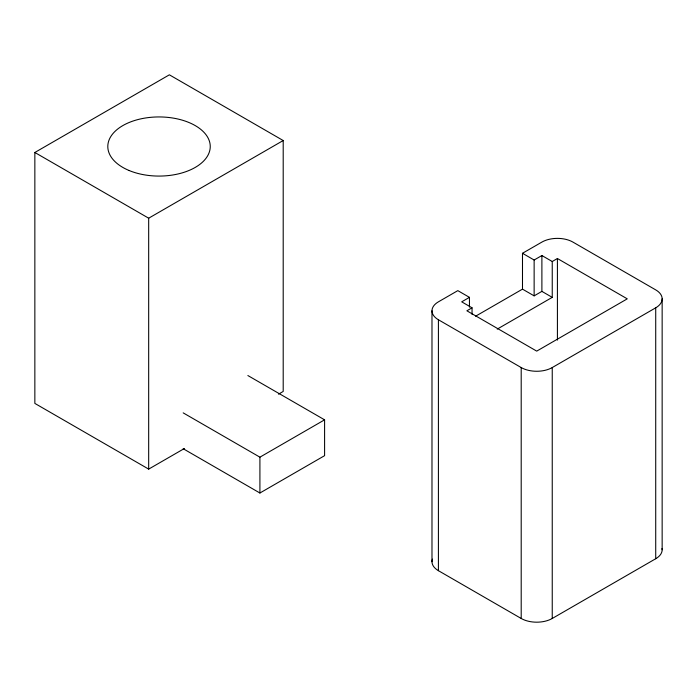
<?xml version="1.0" encoding="UTF-8"?>
<svg xmlns="http://www.w3.org/2000/svg" width="697" height="697" viewBox="0 0 697 697"><rect width="100%" height="100%" fill="white"/><g stroke="black" fill="none" stroke-linecap="round" stroke-linejoin="round"><path stroke-width="1.05" d="M431.983 310.792L431.983 561.721M662.15 549.767L662.15 298.847M184.426 448.485L148.679 469.116L34.85 403.406L34.85 152.477L169.371 74.814L283.2 140.533L283.2 391.453L278.495 394.171M34.85 152.477L148.679 218.196L283.2 140.533M475.624 316.194L522.489 289.142L522.489 253.29L541.891 242.094A21.947 12.677 0 0 1 572.934 242.094L655.72 289.882A21.947 12.677 0 0 1 655.72 307.813L655.72 558.733L552.242 618.474A21.947 12.677 0 0 1 521.199 618.474L438.413 570.677A21.947 12.677 0 0 1 432.454 559.125M469.456 307.133L469.456 297.358L461.702 301.836L472.043 307.813L472.043 314.33M522.489 253.29L534.137 260.016L541.891 255.538L552.242 261.506L557.417 258.517L627.265 298.847L536.716 351.122L466.877 310.792L472.043 307.813M522.489 289.142L534.137 295.859L541.891 291.381L552.242 297.358L552.242 261.506M183.189 412.868L259.911 457.171L324.593 419.829L324.593 455.672L259.911 493.014L183.189 448.72M497.222 329.115L552.242 297.358M469.456 297.358L457.816 290.632L438.413 301.836A21.947 12.677 0 0 0 438.413 319.757L521.199 367.554A21.947 12.677 0 0 0 552.242 367.554L655.72 307.813M247.862 375.535L324.593 419.829M557.417 258.517L557.417 340.119M552.242 367.554L552.242 618.474M541.891 255.538L541.891 291.381M534.137 260.016L534.137 295.859M521.199 367.554L521.199 618.474M438.413 319.757L438.413 570.677M259.911 457.171L259.911 493.014M148.679 218.196L148.679 469.116M662.037 548.461A21.947 12.677 0 0 1 655.72 558.733M128.971 170.451A51.221 29.57 0 0 0 209.971 149.559A51.221 29.57 0 0 0 138.137 119.509A51.221 29.57 0 0 0 128.971 170.451"/></g></svg>
